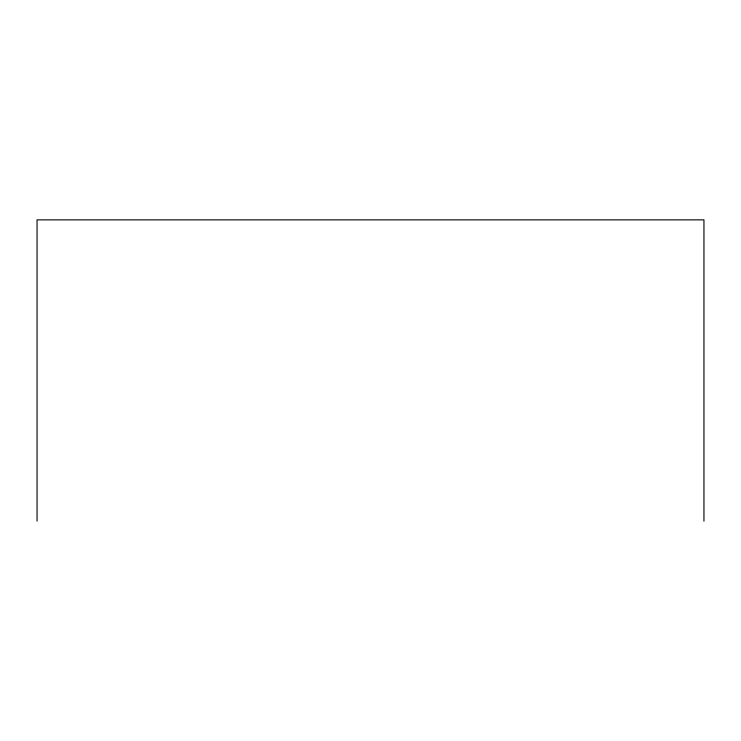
<?xml version="1.0" encoding="UTF-8"?>
<svg xmlns="http://www.w3.org/2000/svg" width="741" height="741" viewBox="0 0 741 741"><rect width="100%" height="100%" fill="white"/><g stroke="black" fill="none" stroke-linecap="round" stroke-linejoin="round"><path stroke-width="1.11" d="M703.95 521.136L703.95 219.864L37.05 219.864L37.05 521.136"/></g></svg>
